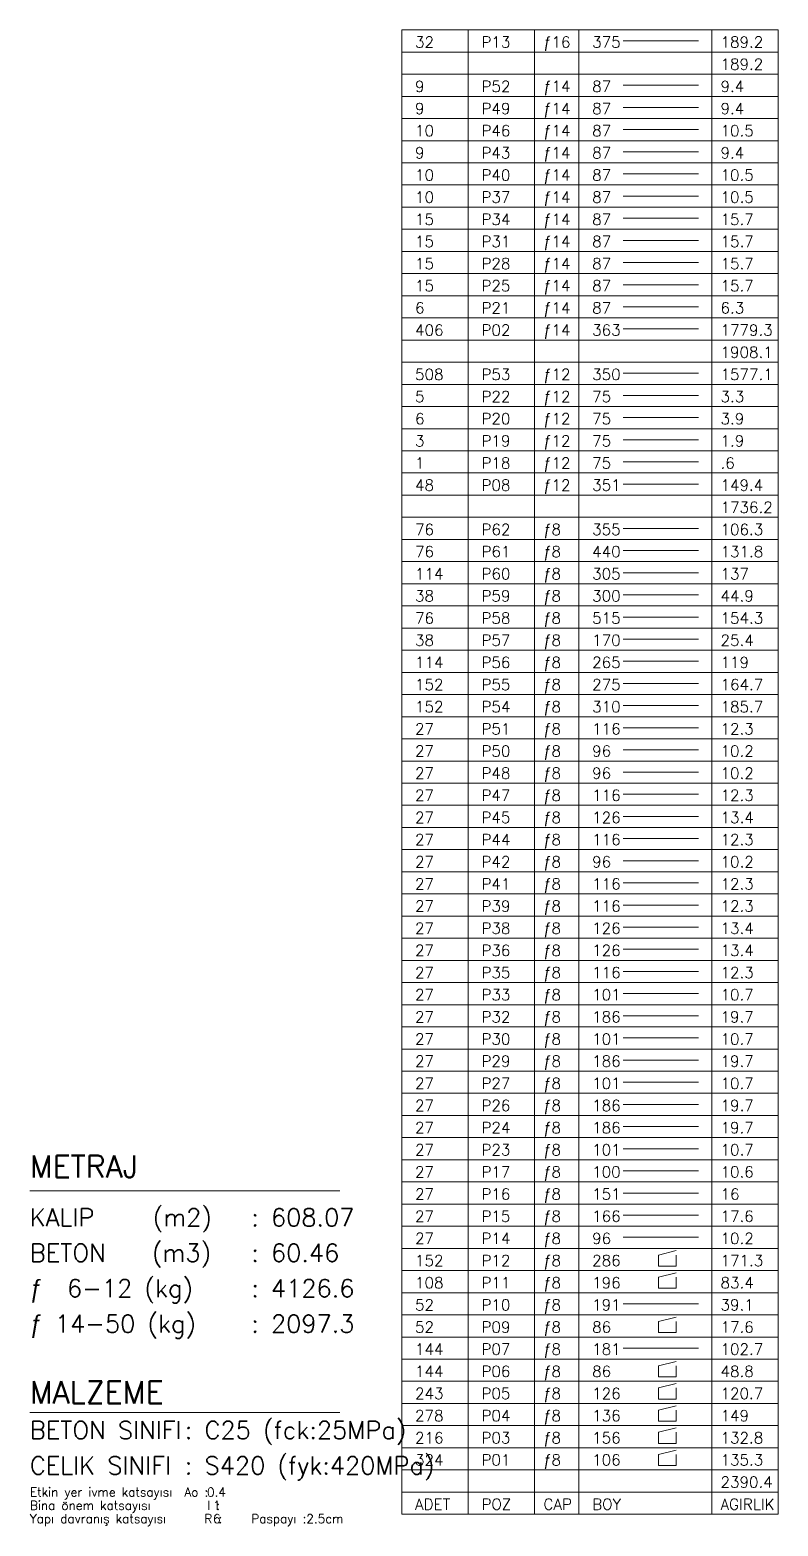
# Model space of a CAD drawing. Header units: inches. Extents: x -0.73 to 0.27, y 1.31 to 2.52.
# Drawn here: x -0.3715 to -0.2025, y 1.6892 to 2.0268 of the extents above; entities that cross this region are included whole.
import ezdxf

# ---------------------------------------------------------------- set-up
doc = ezdxf.new("R2010")
doc.units = ezdxf.units.IN
doc.header["$MEASUREMENT"] = 0
for name, color, linetype, lineweight in [('PENC2', 1, 'Continuous', 0), ('PENC3', 5, 'Continuous', 0), ('PENC4', 84, 'Continuous', 0)]:
    doc.layers.add(name, color=color, linetype=linetype, lineweight=lineweight)
doc.styles.add('RomanSTA', font='RomanSTA')

msp = doc.modelspace()

# ---------------------------------------------------------------- linework, layer by layer
at = {"layer": 'PENC2', "linetype": 'Continuous'}
for p, q in [((-0.23747, 2.02435), (-0.22047, 2.02435)), ((-0.23747, 2.01435), (-0.22047, 2.01435)), ((-0.23747, 2.00935), (-0.22047, 2.00935)), ((-0.23747, 2.00435), (-0.22047, 2.00435)), ((-0.23747, 1.99935), (-0.22047, 1.99935)), ((-0.23747, 1.99435), (-0.22047, 1.99435)), ((-0.23747, 1.98935), (-0.22047, 1.98935)), ((-0.23747, 1.98435), (-0.22047, 1.98435)), ((-0.23747, 1.97935), (-0.22047, 1.97935)), ((-0.23747, 1.97435), (-0.22047, 1.97435)), ((-0.23747, 1.96935), (-0.22047, 1.96935)), ((-0.23747, 1.96435), (-0.22047, 1.96435)), ((-0.23747, 1.95935), (-0.22047, 1.95935)), ((-0.23747, 1.94935), (-0.22047, 1.94935)), ((-0.23747, 1.94435), (-0.22047, 1.94435)), ((-0.23747, 1.93935), (-0.22047, 1.93935)), ((-0.23747, 1.93435), (-0.22047, 1.93435)), ((-0.23747, 1.92935), (-0.22047, 1.92935)), ((-0.23747, 1.92435), (-0.22047, 1.92435)), ((-0.23747, 1.91435), (-0.22047, 1.91435)), ((-0.23747, 1.90935), (-0.22047, 1.90935)), ((-0.23747, 1.90435), (-0.22047, 1.90435)), ((-0.23747, 1.89935), (-0.22047, 1.89935)), ((-0.23747, 1.89435), (-0.22047, 1.89435)), ((-0.23747, 1.88935), (-0.22047, 1.88935)), ((-0.23747, 1.88435), (-0.22047, 1.88435)), ((-0.23747, 1.87935), (-0.22047, 1.87935)), ((-0.23747, 1.87435), (-0.22047, 1.87435)), ((-0.23747, 1.86935), (-0.22047, 1.86935)), ((-0.23747, 1.86435), (-0.22047, 1.86435)), ((-0.23747, 1.85935), (-0.22047, 1.85935)), ((-0.23747, 1.85435), (-0.22047, 1.85435)), ((-0.23747, 1.84935), (-0.22047, 1.84935)), ((-0.23747, 1.84435), (-0.22047, 1.84435)), ((-0.23747, 1.83935), (-0.22047, 1.83935)), ((-0.23747, 1.83435), (-0.22047, 1.83435)), ((-0.23747, 1.82935), (-0.22047, 1.82935)), ((-0.23747, 1.82435), (-0.22047, 1.82435)), ((-0.23747, 1.81935), (-0.22047, 1.81935)), ((-0.23747, 1.81435), (-0.22047, 1.81435)), ((-0.23747, 1.80935), (-0.22047, 1.80935)), ((-0.23747, 1.80435), (-0.22047, 1.80435)), ((-0.23747, 1.79935), (-0.22047, 1.79935)), ((-0.23747, 1.79435), (-0.22047, 1.79435)), ((-0.23747, 1.78935), (-0.22047, 1.78935)), ((-0.23747, 1.78435), (-0.22047, 1.78435)), ((-0.23747, 1.77935), (-0.22047, 1.77935)), ((-0.23747, 1.77435), (-0.22047, 1.77435)), ((-0.23747, 1.76935), (-0.22047, 1.76935)), ((-0.23747, 1.76435), (-0.22047, 1.76435)), ((-0.23747, 1.75935), (-0.22047, 1.75935)), ((-0.23747, 1.75435), (-0.22047, 1.75435)), ((-0.22947, 1.75035), (-0.22547, 1.75135)), ((-0.22947, 1.75035), (-0.22947, 1.74785)), ((-0.22547, 1.75035), (-0.22547, 1.74785)), ((-0.22947, 1.74785), (-0.22547, 1.74785)), ((-0.22947, 1.74535), (-0.22547, 1.74635)), ((-0.22947, 1.74535), (-0.22947, 1.74285)), ((-0.22947, 1.74285), (-0.22547, 1.74285)), ((-0.22547, 1.74535), (-0.22547, 1.74285)), ((-0.23747, 1.73935), (-0.22047, 1.73935)), ((-0.22947, 1.73535), (-0.22547, 1.73635)), ((-0.22947, 1.73535), (-0.22947, 1.73285)), ((-0.22947, 1.73285), (-0.22547, 1.73285)), ((-0.22547, 1.73535), (-0.22547, 1.73285)), ((-0.23747, 1.72935), (-0.22047, 1.72935)), ((-0.22947, 1.72535), (-0.22547, 1.72635)), ((-0.22947, 1.72535), (-0.22947, 1.72285)), ((-0.22947, 1.72285), (-0.22547, 1.72285)), ((-0.22547, 1.72535), (-0.22547, 1.72285)), ((-0.22947, 1.72035), (-0.22547, 1.72135)), ((-0.22947, 1.72035), (-0.22947, 1.71785)), ((-0.22547, 1.72035), (-0.22547, 1.71785)), ((-0.22947, 1.71785), (-0.22547, 1.71785)), ((-0.22947, 1.71535), (-0.22547, 1.71635)), ((-0.22947, 1.71535), (-0.22947, 1.71285)), ((-0.22547, 1.71535), (-0.22547, 1.71285)), ((-0.22947, 1.71285), (-0.22547, 1.71285)), ((-0.22947, 1.71035), (-0.22547, 1.71135)), ((-0.22947, 1.71035), (-0.22947, 1.70785)), ((-0.22547, 1.71035), (-0.22547, 1.70785)), ((-0.22947, 1.70785), (-0.22547, 1.70785)), ((-0.22947, 1.70535), (-0.22547, 1.70635)), ((-0.22947, 1.70535), (-0.22947, 1.70285)), ((-0.22547, 1.70535), (-0.22547, 1.70285)), ((-0.22947, 1.70285), (-0.22547, 1.70285))]:
    msp.add_line(p, q, dxfattribs=at)
at = {"layer": 'PENC3', "linetype": 'Continuous'}
for p, q in [((-0.28747, 2.02685), (-0.20247, 2.02685)), ((-0.28747, 1.69185), (-0.28747, 2.02685)), ((-0.27247, 1.69185), (-0.27247, 2.02685)), ((-0.25747, 1.69185), (-0.25747, 2.02685)), ((-0.24747, 1.69185), (-0.24747, 2.02685)), ((-0.21747, 1.69185), (-0.21747, 2.02685)), ((-0.20247, 1.69185), (-0.20247, 2.02685)), ((-0.28747, 2.02185), (-0.20247, 2.02185)), ((-0.28747, 2.01685), (-0.20247, 2.01685)), ((-0.28747, 2.01185), (-0.20247, 2.01185)), ((-0.28747, 2.00685), (-0.20247, 2.00685)), ((-0.28747, 2.00185), (-0.20247, 2.00185)), ((-0.28747, 1.99685), (-0.20247, 1.99685)), ((-0.28747, 1.99185), (-0.20247, 1.99185)), ((-0.28747, 1.98685), (-0.20247, 1.98685)), ((-0.28747, 1.98185), (-0.20247, 1.98185)), ((-0.28747, 1.97685), (-0.20247, 1.97685)), ((-0.28747, 1.97185), (-0.20247, 1.97185)), ((-0.28747, 1.96685), (-0.20247, 1.96685)), ((-0.28747, 1.96185), (-0.20247, 1.96185)), ((-0.28747, 1.95685), (-0.20247, 1.95685)), ((-0.28747, 1.95185), (-0.20247, 1.95185)), ((-0.28747, 1.94685), (-0.20247, 1.94685)), ((-0.28747, 1.94185), (-0.20247, 1.94185)), ((-0.28747, 1.93685), (-0.20247, 1.93685)), ((-0.28747, 1.93185), (-0.20247, 1.93185)), ((-0.28747, 1.92685), (-0.20247, 1.92685)), ((-0.28747, 1.92185), (-0.20247, 1.92185)), ((-0.28747, 1.91685), (-0.20247, 1.91685)), ((-0.28747, 1.91185), (-0.20247, 1.91185)), ((-0.28747, 1.90685), (-0.20247, 1.90685)), ((-0.28747, 1.90185), (-0.20247, 1.90185)), ((-0.28747, 1.89685), (-0.20247, 1.89685)), ((-0.28747, 1.89185), (-0.20247, 1.89185)), ((-0.28747, 1.88685), (-0.20247, 1.88685)), ((-0.28747, 1.88185), (-0.20247, 1.88185)), ((-0.28747, 1.87685), (-0.20247, 1.87685)), ((-0.28747, 1.87185), (-0.20247, 1.87185)), ((-0.28747, 1.86685), (-0.20247, 1.86685)), ((-0.28747, 1.86185), (-0.20247, 1.86185)), ((-0.28747, 1.85685), (-0.20247, 1.85685)), ((-0.28747, 1.85185), (-0.20247, 1.85185)), ((-0.28747, 1.84685), (-0.20247, 1.84685)), ((-0.28747, 1.84185), (-0.20247, 1.84185)), ((-0.28747, 1.83685), (-0.20247, 1.83685)), ((-0.28747, 1.83185), (-0.20247, 1.83185)), ((-0.28747, 1.82685), (-0.20247, 1.82685)), ((-0.28747, 1.82185), (-0.20247, 1.82185)), ((-0.28747, 1.81685), (-0.20247, 1.81685)), ((-0.28747, 1.81185), (-0.20247, 1.81185)), ((-0.28747, 1.80685), (-0.20247, 1.80685)), ((-0.28747, 1.80185), (-0.20247, 1.80185)), ((-0.28747, 1.79685), (-0.20247, 1.79685)), ((-0.28747, 1.79185), (-0.20247, 1.79185)), ((-0.28747, 1.78685), (-0.20247, 1.78685)), ((-0.28747, 1.78185), (-0.20247, 1.78185)), ((-0.28747, 1.77685), (-0.20247, 1.77685)), ((-0.28747, 1.77185), (-0.20247, 1.77185)), ((-0.28747, 1.76685), (-0.20247, 1.76685)), ((-0.37147, 1.76485), (-0.30147, 1.76485)), ((-0.28747, 1.76185), (-0.20247, 1.76185)), ((-0.28747, 1.75685), (-0.20247, 1.75685)), ((-0.28747, 1.75185), (-0.20247, 1.75185)), ((-0.28747, 1.74685), (-0.20247, 1.74685)), ((-0.28747, 1.74185), (-0.20247, 1.74185)), ((-0.28747, 1.73685), (-0.20247, 1.73685)), ((-0.28747, 1.73185), (-0.20247, 1.73185)), ((-0.28747, 1.72685), (-0.20247, 1.72685)), ((-0.28747, 1.72185), (-0.20247, 1.72185)), ((-0.28747, 1.71685), (-0.20247, 1.71685)), ((-0.37147, 1.71485), (-0.30147, 1.71485)), ((-0.28747, 1.71185), (-0.20247, 1.71185)), ((-0.28747, 1.70685), (-0.20247, 1.70685)), ((-0.28747, 1.70185), (-0.20247, 1.70185)), ((-0.28747, 1.69685), (-0.20247, 1.69685)), ((-0.28747, 1.69185), (-0.20247, 1.69185))]:
    msp.add_line(p, q, dxfattribs=at)

# ---------------------------------------------------------------- texts
at = {"layer": 'PENC3', "style": 'RomanSTA'}
for s, height, p in [('32', 0.0025, (-0.28447, 2.02285)), ('P13', 0.0025, (-0.26947, 2.02285)), ('ƒ16', 0.0025, (-0.25547, 2.02285)), ('375', 0.0025, (-0.24447, 2.02285)), ('189.2', 0.0025, (-0.21547, 2.02285)), ('189.2', 0.0025, (-0.21547, 2.01785)), ('9', 0.0025, (-0.28447, 2.01285)), ('P52', 0.0025, (-0.26947, 2.01285)), ('ƒ14', 0.0025, (-0.25547, 2.01285)), ('87', 0.0025, (-0.24447, 2.01285)), ('9.4', 0.0025, (-0.21547, 2.01285)), ('9', 0.0025, (-0.28447, 2.00785)), ('P49', 0.0025, (-0.26947, 2.00785)), ('ƒ14', 0.0025, (-0.25547, 2.00785)), ('87', 0.0025, (-0.24447, 2.00785)), ('9.4', 0.0025, (-0.21547, 2.00785)), ('10', 0.0025, (-0.28447, 2.00285)), ('P46', 0.0025, (-0.26947, 2.00285)), ('ƒ14', 0.0025, (-0.25547, 2.00285)), ('87', 0.0025, (-0.24447, 2.00285)), ('10.5', 0.0025, (-0.21547, 2.00285)), ('9', 0.0025, (-0.28447, 1.99785)), ('P43', 0.0025, (-0.26947, 1.99785)), ('ƒ14', 0.0025, (-0.25547, 1.99785)), ('87', 0.0025, (-0.24447, 1.99785)), ('9.4', 0.0025, (-0.21547, 1.99785)), ('10', 0.0025, (-0.28447, 1.99285)), ('P40', 0.0025, (-0.26947, 1.99285)), ('ƒ14', 0.0025, (-0.25547, 1.99285)), ('87', 0.0025, (-0.24447, 1.99285)), ('10.5', 0.0025, (-0.21547, 1.99285)), ('10', 0.0025, (-0.28447, 1.98785)), ('P37', 0.0025, (-0.26947, 1.98785)), ('ƒ14', 0.0025, (-0.25547, 1.98785)), ('87', 0.0025, (-0.24447, 1.98785)), ('10.5', 0.0025, (-0.21547, 1.98785)), ('15', 0.0025, (-0.28447, 1.98285)), ('P34', 0.0025, (-0.26947, 1.98285)), ('ƒ14', 0.0025, (-0.25547, 1.98285)), ('87', 0.0025, (-0.24447, 1.98285)), ('15.7', 0.0025, (-0.21547, 1.98285)), ('15', 0.0025, (-0.28447, 1.97785)), ('P31', 0.0025, (-0.26947, 1.97785)), ('ƒ14', 0.0025, (-0.25547, 1.97785)), ('87', 0.0025, (-0.24447, 1.97785)), ('15.7', 0.0025, (-0.21547, 1.97785)), ('ƒ14', 0.0025, (-0.25547, 1.97285)), ('15', 0.0025, (-0.28447, 1.97285)), ('P28', 0.0025, (-0.26947, 1.97285)), ('87', 0.0025, (-0.24447, 1.97285)), ('15.7', 0.0025, (-0.21547, 1.97285)), ('15', 0.0025, (-0.28447, 1.96785)), ('P25', 0.0025, (-0.26947, 1.96785)), ('ƒ14', 0.0025, (-0.25547, 1.96785)), ('87', 0.0025, (-0.24447, 1.96785)), ('15.7', 0.0025, (-0.21547, 1.96785)), ('6', 0.0025, (-0.28447, 1.96285)), ('P21', 0.0025, (-0.26947, 1.96285)), ('ƒ14', 0.0025, (-0.25547, 1.96285)), ('87', 0.0025, (-0.24447, 1.96285)), ('6.3', 0.0025, (-0.21547, 1.96285)), ('406', 0.0025, (-0.28447, 1.95785)), ('P02', 0.0025, (-0.26947, 1.95785)), ('ƒ14', 0.0025, (-0.25547, 1.95785)), ('363', 0.0025, (-0.24447, 1.95785)), ('1779.3', 0.0025, (-0.21547, 1.95785)), ('1908.1', 0.0025, (-0.21547, 1.95285)), ('508', 0.0025, (-0.28447, 1.94785)), ('P53', 0.0025, (-0.26947, 1.94785)), ('ƒ12', 0.0025, (-0.25547, 1.94785)), ('350', 0.0025, (-0.24447, 1.94785)), ('1577.1', 0.0025, (-0.21547, 1.94785)), ('5', 0.0025, (-0.28447, 1.94285)), ('P22', 0.0025, (-0.26947, 1.94285)), ('ƒ12', 0.0025, (-0.25547, 1.94285)), ('75', 0.0025, (-0.24447, 1.94285)), ('3.3', 0.0025, (-0.21547, 1.94285)), ('6', 0.0025, (-0.28447, 1.93785)), ('P20', 0.0025, (-0.26947, 1.93785)), ('ƒ12', 0.0025, (-0.25547, 1.93785)), ('75', 0.0025, (-0.24447, 1.93785)), ('3.9', 0.0025, (-0.21547, 1.93785)), ('3', 0.0025, (-0.28447, 1.93285)), ('P19', 0.0025, (-0.26947, 1.93285)), ('ƒ12', 0.0025, (-0.25547, 1.93285)), ('75', 0.0025, (-0.24447, 1.93285)), ('1.9', 0.0025, (-0.21547, 1.93285)), ('1', 0.0025, (-0.28447, 1.92785)), ('P18', 0.0025, (-0.26947, 1.92785)), ('ƒ12', 0.0025, (-0.25547, 1.92785)), ('75', 0.0025, (-0.24447, 1.92785)), ('.6', 0.0025, (-0.21547, 1.92785)), ('48', 0.0025, (-0.28447, 1.92285)), ('P08', 0.0025, (-0.26947, 1.92285)), ('ƒ12', 0.0025, (-0.25547, 1.92285)), ('351', 0.0025, (-0.24447, 1.92285)), ('149.4', 0.0025, (-0.21547, 1.92285)), ('1736.2', 0.0025, (-0.21547, 1.91785)), ('76', 0.0025, (-0.28447, 1.91285)), ('P62', 0.0025, (-0.26947, 1.91285)), ('ƒ8', 0.0025, (-0.25547, 1.91285)), ('355', 0.0025, (-0.24447, 1.91285)), ('106.3', 0.0025, (-0.21547, 1.91285)), ('76', 0.0025, (-0.28447, 1.90785)), ('P61', 0.0025, (-0.26947, 1.90785)), ('ƒ8', 0.0025, (-0.25547, 1.90785)), ('440', 0.0025, (-0.24447, 1.90785)), ('131.8', 0.0025, (-0.21547, 1.90785)), ('114', 0.0025, (-0.28447, 1.90285)), ('P60', 0.0025, (-0.26947, 1.90285)), ('ƒ8', 0.0025, (-0.25547, 1.90285)), ('305', 0.0025, (-0.24447, 1.90285)), ('137', 0.0025, (-0.21547, 1.90285)), ('38', 0.0025, (-0.28447, 1.89785)), ('P59', 0.0025, (-0.26947, 1.89785)), ('ƒ8', 0.0025, (-0.25547, 1.89785)), ('300', 0.0025, (-0.24447, 1.89785)), ('44.9', 0.0025, (-0.21547, 1.89785)), ('76', 0.0025, (-0.28447, 1.89285)), ('P58', 0.0025, (-0.26947, 1.89285)), ('ƒ8', 0.0025, (-0.25547, 1.89285)), ('515', 0.0025, (-0.24447, 1.89285)), ('154.3', 0.0025, (-0.21547, 1.89285)), ('38', 0.0025, (-0.28447, 1.88785)), ('P57', 0.0025, (-0.26947, 1.88785)), ('ƒ8', 0.0025, (-0.25547, 1.88785)), ('170', 0.0025, (-0.24447, 1.88785)), ('25.4', 0.0025, (-0.21547, 1.88785)), ('114', 0.0025, (-0.28447, 1.88285)), ('P56', 0.0025, (-0.26947, 1.88285)), ('ƒ8', 0.0025, (-0.25547, 1.88285)), ('265', 0.0025, (-0.24447, 1.88285)), ('119', 0.0025, (-0.21547, 1.88285)), ('152', 0.0025, (-0.28447, 1.87785)), ('P55', 0.0025, (-0.26947, 1.87785)), ('ƒ8', 0.0025, (-0.25547, 1.87785)), ('275', 0.0025, (-0.24447, 1.87785)), ('164.7', 0.0025, (-0.21547, 1.87785)), ('152', 0.0025, (-0.28447, 1.87285)), ('P54', 0.0025, (-0.26947, 1.87285)), ('ƒ8', 0.0025, (-0.25547, 1.87285)), ('310', 0.0025, (-0.24447, 1.87285)), ('185.7', 0.0025, (-0.21547, 1.87285)), ('27', 0.0025, (-0.28447, 1.86785)), ('P51', 0.0025, (-0.26947, 1.86785)), ('ƒ8', 0.0025, (-0.25547, 1.86785)), ('116', 0.0025, (-0.24447, 1.86785)), ('12.3', 0.0025, (-0.21547, 1.86785)), ('27', 0.0025, (-0.28447, 1.86285)), ('P50', 0.0025, (-0.26947, 1.86285)), ('ƒ8', 0.0025, (-0.25547, 1.86285)), ('96', 0.0025, (-0.24447, 1.86285)), ('10.2', 0.0025, (-0.21547, 1.86285)), ('27', 0.0025, (-0.28447, 1.85785)), ('P48', 0.0025, (-0.26947, 1.85785)), ('ƒ8', 0.0025, (-0.25547, 1.85785)), ('96', 0.0025, (-0.24447, 1.85785)), ('10.2', 0.0025, (-0.21547, 1.85785)), ('27', 0.0025, (-0.28447, 1.85285)), ('P47', 0.0025, (-0.26947, 1.85285)), ('ƒ8', 0.0025, (-0.25547, 1.85285)), ('116', 0.0025, (-0.24447, 1.85285)), ('12.3', 0.0025, (-0.21547, 1.85285)), ('ƒ8', 0.0025, (-0.25547, 1.84785)), ('27', 0.0025, (-0.28447, 1.84785)), ('P45', 0.0025, (-0.26947, 1.84785)), ('126', 0.0025, (-0.24447, 1.84785)), ('13.4', 0.0025, (-0.21547, 1.84785)), ('27', 0.0025, (-0.28447, 1.84285)), ('P44', 0.0025, (-0.26947, 1.84285)), ('ƒ8', 0.0025, (-0.25547, 1.84285)), ('116', 0.0025, (-0.24447, 1.84285)), ('12.3', 0.0025, (-0.21547, 1.84285)), ('27', 0.0025, (-0.28447, 1.83785)), ('P42', 0.0025, (-0.26947, 1.83785)), ('ƒ8', 0.0025, (-0.25547, 1.83785)), ('96', 0.0025, (-0.24447, 1.83785)), ('10.2', 0.0025, (-0.21547, 1.83785)), ('27', 0.0025, (-0.28447, 1.83285)), ('P41', 0.0025, (-0.26947, 1.83285)), ('ƒ8', 0.0025, (-0.25547, 1.83285)), ('116', 0.0025, (-0.24447, 1.83285)), ('12.3', 0.0025, (-0.21547, 1.83285)), ('27', 0.0025, (-0.28447, 1.82785)), ('P39', 0.0025, (-0.26947, 1.82785)), ('ƒ8', 0.0025, (-0.25547, 1.82785)), ('116', 0.0025, (-0.24447, 1.82785)), ('12.3', 0.0025, (-0.21547, 1.82785)), ('27', 0.0025, (-0.28447, 1.82285)), ('P38', 0.0025, (-0.26947, 1.82285)), ('ƒ8', 0.0025, (-0.25547, 1.82285)), ('126', 0.0025, (-0.24447, 1.82285)), ('13.4', 0.0025, (-0.21547, 1.82285)), ('27', 0.0025, (-0.28447, 1.81785)), ('P36', 0.0025, (-0.26947, 1.81785)), ('ƒ8', 0.0025, (-0.25547, 1.81785)), ('126', 0.0025, (-0.24447, 1.81785)), ('13.4', 0.0025, (-0.21547, 1.81785)), ('27', 0.0025, (-0.28447, 1.81285)), ('P35', 0.0025, (-0.26947, 1.81285)), ('ƒ8', 0.0025, (-0.25547, 1.81285)), ('116', 0.0025, (-0.24447, 1.81285)), ('12.3', 0.0025, (-0.21547, 1.81285)), ('27', 0.0025, (-0.28447, 1.80785)), ('P33', 0.0025, (-0.26947, 1.80785)), ('ƒ8', 0.0025, (-0.25547, 1.80785)), ('101', 0.0025, (-0.24447, 1.80785)), ('10.7', 0.0025, (-0.21547, 1.80785)), ('27', 0.0025, (-0.28447, 1.80285)), ('P32', 0.0025, (-0.26947, 1.80285)), ('ƒ8', 0.0025, (-0.25547, 1.80285)), ('186', 0.0025, (-0.24447, 1.80285)), ('19.7', 0.0025, (-0.21547, 1.80285)), ('27', 0.0025, (-0.28447, 1.79785)), ('P30', 0.0025, (-0.26947, 1.79785)), ('ƒ8', 0.0025, (-0.25547, 1.79785)), ('101', 0.0025, (-0.24447, 1.79785)), ('10.7', 0.0025, (-0.21547, 1.79785)), ('27', 0.0025, (-0.28447, 1.79285)), ('P29', 0.0025, (-0.26947, 1.79285)), ('ƒ8', 0.0025, (-0.25547, 1.79285)), ('186', 0.0025, (-0.24447, 1.79285)), ('19.7', 0.0025, (-0.21547, 1.79285)), ('27', 0.0025, (-0.28447, 1.78785)), ('P27', 0.0025, (-0.26947, 1.78785)), ('ƒ8', 0.0025, (-0.25547, 1.78785)), ('101', 0.0025, (-0.24447, 1.78785)), ('10.7', 0.0025, (-0.21547, 1.78785)), ('27', 0.0025, (-0.28447, 1.78285)), ('P26', 0.0025, (-0.26947, 1.78285)), ('ƒ8', 0.0025, (-0.25547, 1.78285)), ('186', 0.0025, (-0.24447, 1.78285)), ('19.7', 0.0025, (-0.21547, 1.78285)), ('27', 0.0025, (-0.28447, 1.77785)), ('P24', 0.0025, (-0.26947, 1.77785)), ('ƒ8', 0.0025, (-0.25547, 1.77785)), ('186', 0.0025, (-0.24447, 1.77785)), ('19.7', 0.0025, (-0.21547, 1.77785)), ('27', 0.0025, (-0.28447, 1.77285)), ('P23', 0.0025, (-0.26947, 1.77285)), ('ƒ8', 0.0025, (-0.25547, 1.77285)), ('101', 0.0025, (-0.24447, 1.77285)), ('10.7', 0.0025, (-0.21547, 1.77285)), ('27', 0.0025, (-0.28447, 1.76785)), ('P17', 0.0025, (-0.26947, 1.76785)), ('ƒ8', 0.0025, (-0.25547, 1.76785)), ('100', 0.0025, (-0.24447, 1.76785)), ('10.6', 0.0025, (-0.21547, 1.76785)), ('27', 0.0025, (-0.28447, 1.76285)), ('P16', 0.0025, (-0.26947, 1.76285)), ('ƒ8', 0.0025, (-0.25547, 1.76285)), ('151', 0.0025, (-0.24447, 1.76285)), ('16', 0.0025, (-0.21547, 1.76285)), ('27', 0.0025, (-0.28447, 1.75785)), ('P15', 0.0025, (-0.26947, 1.75785)), ('ƒ8', 0.0025, (-0.25547, 1.75785)), ('166', 0.0025, (-0.24447, 1.75785)), ('17.6', 0.0025, (-0.21547, 1.75785)), ('27', 0.0025, (-0.28447, 1.75285)), ('P14', 0.0025, (-0.26947, 1.75285)), ('ƒ8', 0.0025, (-0.25547, 1.75285)), ('96', 0.0025, (-0.24447, 1.75285)), ('10.2', 0.0025, (-0.21547, 1.75285)), ('152', 0.0025, (-0.28447, 1.74785)), ('P12', 0.0025, (-0.26947, 1.74785)), ('ƒ8', 0.0025, (-0.25547, 1.74785)), ('286', 0.0025, (-0.24447, 1.74785)), ('171.3', 0.0025, (-0.21547, 1.74785)), ('108', 0.0025, (-0.28447, 1.74285)), ('P11', 0.0025, (-0.26947, 1.74285)), ('ƒ8', 0.0025, (-0.25547, 1.74285)), ('196', 0.0025, (-0.24447, 1.74285)), ('83.4', 0.0025, (-0.21547, 1.74285)), ('52', 0.0025, (-0.28447, 1.73785)), ('P10', 0.0025, (-0.26947, 1.73785)), ('ƒ8', 0.0025, (-0.25547, 1.73785)), ('191', 0.0025, (-0.24447, 1.73785)), ('39.1', 0.0025, (-0.21547, 1.73785)), ('52', 0.0025, (-0.28447, 1.73285)), ('P09', 0.0025, (-0.26947, 1.73285)), ('ƒ8', 0.0025, (-0.25547, 1.73285)), ('86', 0.0025, (-0.24447, 1.73285)), ('17.6', 0.0025, (-0.21547, 1.73285)), ('144', 0.0025, (-0.28447, 1.72785)), ('P07', 0.0025, (-0.26947, 1.72785)), ('ƒ8', 0.0025, (-0.25547, 1.72785)), ('181', 0.0025, (-0.24447, 1.72785)), ('102.7', 0.0025, (-0.21547, 1.72785)), ('144', 0.0025, (-0.28447, 1.72285)), ('P06', 0.0025, (-0.26947, 1.72285)), ('ƒ8', 0.0025, (-0.25547, 1.72285)), ('86', 0.0025, (-0.24447, 1.72285)), ('48.8', 0.0025, (-0.21547, 1.72285)), ('243', 0.0025, (-0.28447, 1.71785)), ('P05', 0.0025, (-0.26947, 1.71785)), ('ƒ8', 0.0025, (-0.25547, 1.71785)), ('126', 0.0025, (-0.24447, 1.71785)), ('120.7', 0.0025, (-0.21547, 1.71785)), ('278', 0.0025, (-0.28447, 1.71285)), ('P04', 0.0025, (-0.26947, 1.71285)), ('ƒ8', 0.0025, (-0.25547, 1.71285)), ('136', 0.0025, (-0.24447, 1.71285)), ('149', 0.0025, (-0.21547, 1.71285)), ('BETON SINIFI', 0.004, (-0.37147, 1.70885)), ('216', 0.0025, (-0.28447, 1.70785)), ('P03', 0.0025, (-0.26947, 1.70785)), ('ƒ8', 0.0025, (-0.25547, 1.70785)), ('156', 0.0025, (-0.24447, 1.70785)), ('132.8', 0.0025, (-0.21547, 1.70785)), ('324', 0.0025, (-0.28447, 1.70285)), ('P01', 0.0025, (-0.26947, 1.70285)), ('ƒ8', 0.0025, (-0.25547, 1.70285)), ('106', 0.0025, (-0.24447, 1.70285)), ('135.3', 0.0025, (-0.21547, 1.70285)), ('CELIK SINIFI', 0.004, (-0.37147, 1.70085)), ('2390.4', 0.0025, (-0.21547, 1.69785)), ('Etkin yer ivme katsayısı  Ao :', 0.002, (-0.37147, 1.69585)), ('0.4', 0.002, (-0.33147, 1.69585)), ('ADET', 0.0025, (-0.28447, 1.69285)), ('POZ', 0.0025, (-0.26947, 1.69285)), ('CAP', 0.0025, (-0.25547, 1.69285)), ('BOY', 0.0025, (-0.24447, 1.69285)), ('AGIRLIK', 0.0025, (-0.21547, 1.69285)), ('Yapı davranış katsayısı    R :', 0.002, (-0.37147, 1.68985)), ('Bina önem katsayısı       I :', 0.002, (-0.37147, 1.69285)), (' 6', 0.002, (-0.33147, 1.68985)), (' 1', 0.002, (-0.33147, 1.69285)), ('Paspayı :2.5cm', 0.002, (-0.32147, 1.68985))]:
    msp.add_text(s, height=height, dxfattribs=at).set_placement(p)
at = {"layer": 'PENC4', "style": 'RomanSTA'}
for s, height, p in [('METRAJ', 0.005, (-0.37147, 1.76785)), ('KALIP    (m2)', 0.004, (-0.37147, 1.75685)), (': 608.07', 0.004, (-0.32147, 1.75685)), ('BETON   (m3)', 0.004, (-0.37147, 1.74885)), (': 60.46', 0.004, (-0.32147, 1.74885)), ('ƒ  6-12 (kg)', 0.004, (-0.37147, 1.74085)), (': 4126.6', 0.004, (-0.32147, 1.74085)), ('ƒ 14-50 (kg)', 0.004, (-0.37147, 1.73285)), (': 2097.3', 0.004, (-0.32147, 1.73285)), ('MALZEME', 0.005, (-0.37147, 1.71685)), (': C25 (fck:25MPa)', 0.004, (-0.33647, 1.70885)), (': S420 (fyk:420MPa)', 0.004, (-0.33647, 1.70085))]:
    msp.add_text(s, height=height, dxfattribs=at).set_placement(p)

doc.saveas('drawing.dxf')
